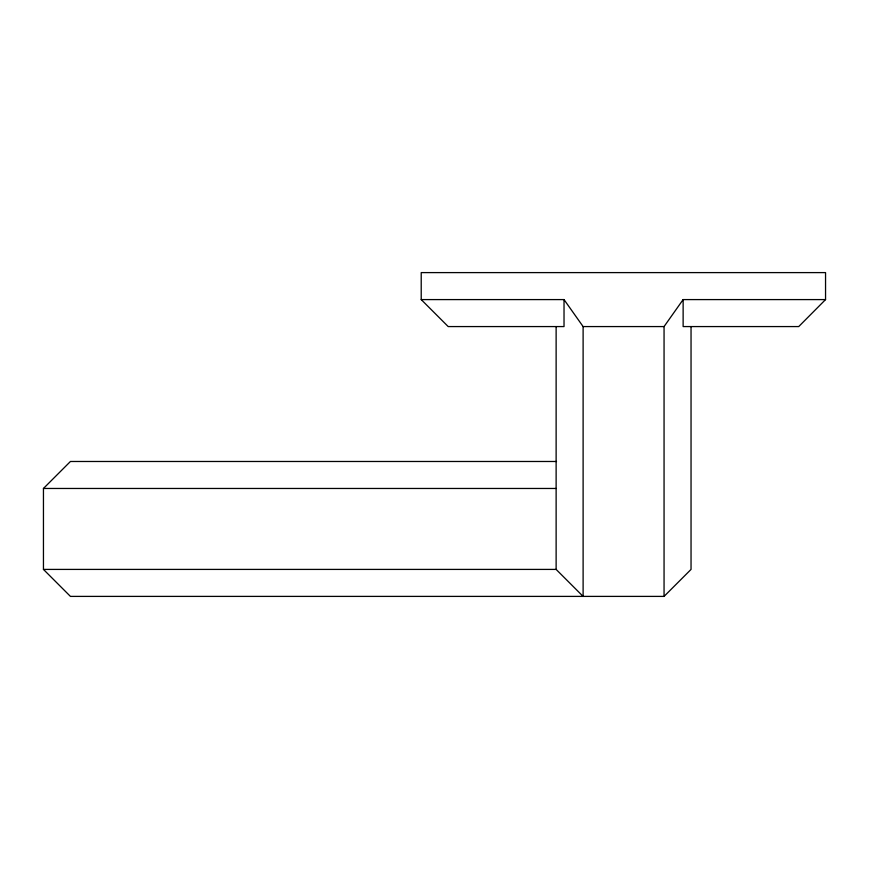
<?xml version="1.0" encoding="UTF-8"?>
<svg xmlns="http://www.w3.org/2000/svg" width="869" height="869" viewBox="0 0 869 869"><rect width="100%" height="100%" fill="white"/><g stroke="black" fill="none" stroke-linecap="round" stroke-linejoin="round"><path stroke-width="1.3" d="M556.518 461.482L70.432 461.482L43.45 488.465L43.45 569.412L70.432 596.395L664.057 596.395L664.057 326.57L683.132 299.588L825.55 299.588L825.55 272.605L421.215 272.605L421.215 299.588L448.198 326.57L564.024 326.57L564.024 299.588L421.215 299.588M825.55 299.588L798.73 326.57L683.132 326.57L683.132 299.588M664.057 596.395L691.04 569.412L691.04 326.57M564.024 299.588L583.11 326.57L664.057 326.57M43.45 488.465L556.127 488.465M43.45 569.412L556.127 569.412L583.11 596.395L583.11 326.57M556.127 326.57L556.127 569.412"/></g></svg>
